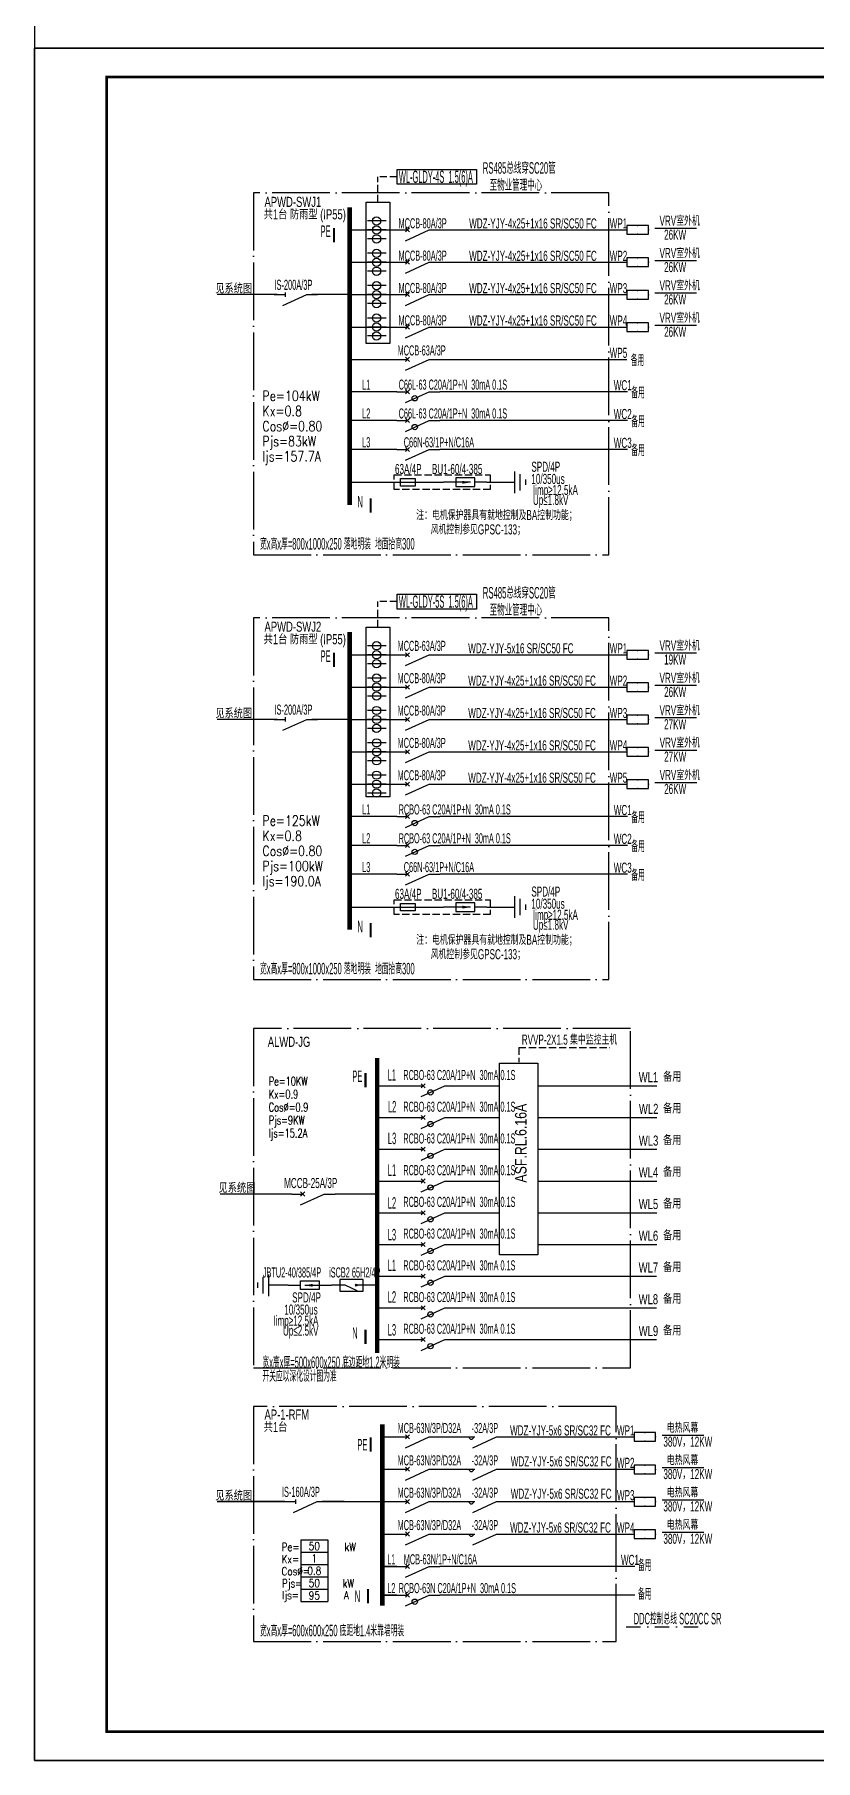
# Model space of a CAD drawing. Extents: x -292644 to 263613, y -713695 to 491457.
# Drawn here: x 101479 to 128545, y -321577 to -261702 of the extents above; entities that cross this region are included whole.
import ezdxf

# ---------------------------------------------------------------- set-up
doc = ezdxf.new("R2010")
doc.units = 0
doc.header["$LTSCALE"] = 1000
doc.header["$MEASUREMENT"] = 0
for name, pattern in [('CONTINOUS', [0]), ('DASH', [0.35, 0.25, -0.1]), ('DASHDOT', [1, 0.5, -0.25, 0, -0.25]), ('DOTE', [2.42, 2, -0.2, 0.02, -0.2])]:
    doc.linetypes.add(name, pattern=pattern)
doc.layers.get('0').update_dxf_attribs({"linetype": 'CONTINUOUS'})
for name, color, linetype in [('D-TEXT', 7, 'CONTINUOUS'), ('DIM-箱柜', 3, 'CONTINUOUS'), ('DOTLN', 2, 'DASH'), ('DQ', 7, 'CONTINOUS'), ('EL-TEXT', 3, 'CONTINUOUS'), ('ELEMENT', 3, 'CONTINUOUS'), ('EQUIP-箱柜', 3, 'CONTINUOUS'), ('SIG_TEXT', 7, 'CONTINUOUS'), ('TEL_TEXT', 3, 'CONTINUOUS'), ('TEL_TITLE', 7, 'CONTINUOUS'), ('WIRE', 4, 'CONTINUOUS'), ('WIRE-动力', 2, 'CONTINUOUS'), ('WIRE-照明', 1, 'CONTINUOUS')]:
    doc.layers.add(name, color=color, linetype=linetype)
doc.layers.add('内审要求修改2.10', color=6, linetype='CONTINUOUS', plot=False)
doc.styles.add('_COMPLEX', font='ros.shx', dxfattribs={"width": 0.6, "bigfont": 'jd.shx'})
doc.styles.add('_HZTXT', font='ROS', dxfattribs={"width": 0.8, "bigfont": 'JD'})
doc.styles.add('_TCH_LABEL', font='COMPLEX', dxfattribs={"bigfont": 'GBCBIG'})
doc.styles.add('_TEL_DIM', font='SIMPLEX', dxfattribs={"width": 0.8, "height": 3.5, "bigfont": 'HZTXT'})
doc.styles.add('B', font='ros.shx', dxfattribs={"width": 0.8, "bigfont": 'jd.shx'})
doc.styles.add('DIM_FONT', font='SIMPLEX', dxfattribs={"width": 0.7, "bigfont": 'GBCBIG'})
doc.styles.get("Standard").update_dxf_attribs({"font": 'gbenor.shx', "bigfont": 'gbcbig.shx'})

# ---------------------------------------------------------------- blocks, each defined once
blk = doc.blocks.new('M_M7')
for p, q in [((-0.25, -0.2), (0, -0.75)), ((-0.047, -0.297), (0.047, -0.203)), ((-0.047, -0.203), (0.047, -0.297))]:
    blk.add_line(p, q)
for points in [[(0, 0), (0, -0.25)], [(0, -0.75), (0, -1)]]:
    blk.add_lwpolyline(points)
at = {"width": 0.8, "flags": 9}
blk.add_attdef('S', (0.25, -0.5), '', height=0.2, dxfattribs=at)
blk = doc.blocks.new('M_M24')
for p, q in [((-0.25, -0.375), (0.25, -0.375)), ((-0.1875, -0.5), (0.1875, -0.5)), ((-0.0625, -0.625), (0.0625, -0.625))]:
    blk.add_line(p, q)
blk.add_lwpolyline([(0, 0), (0, -0.375)])
at = {"width": 0.8, "flags": 9}
blk.add_attdef('S', (0.25, -0.5), '', height=0.2, dxfattribs=at)
blk = doc.blocks.new('M_M17')
for p, q in [((-0.1, -0.717), (-0.1, -0.283)), ((-0.1, -0.283), (0.1, -0.283)), ((0, -0.383), (0, -0.717)), ((0.1, -0.283), (0.1, -0.717)), ((0.1, -0.717), (-0.1, -0.717))]:
    blk.add_line(p, q)
for points in [[(0, 0), (0, -0.283)], [(0, -0.717), (0, -1)]]:
    blk.add_lwpolyline(points)
for points in [[(-0.033, -0.567), (0.033, -0.567), (0, -0.367), (0.033, -0.567)], [(0.033, -0.567), (0, -0.367), (-0.033, -0.567), (0.033, -0.567)], [(0, -0.367), (-0.033, -0.567), (0.033, -0.567), (0, -0.367)]]:
    blk.add_solid(points)
at = {"width": 0.8, "flags": 9}
blk.add_attdef('S', (0.25, -0.5), '', height=0.2, dxfattribs=at)
blk = doc.blocks.new('SADF AGF AERG AER GER')
at = {"layer": 'DIM-箱柜'}
blk.add_lwpolyline([(-462150, -1228514), (-378050, -1228514), (-378050, -1287914), (-462150, -1287914)], close=True, dxfattribs=at)
blk = doc.blocks.new('A$C6873132B')
at = {"layer": 'DIM-箱柜'}
blk.add_blockref('SADF AGF AERG AER GER', (378050, 1287914), dxfattribs=at)
blk = doc.blocks.new('$element$00000525')
for points in [[(0, 0), (0, -0.25)], [(-0.25, -0.2), (0, -0.75), (0, -1)], [(-0.047, -0.203), (0.047, -0.297)], [(0.047, -0.203), (-0.047, -0.297)]]:
    blk.add_lwpolyline(points)
blk.add_circle((-0.151, -0.417), 0.0615)
at = {"flags": 9}
blk.add_attdef('S', (0, 0), '', height=0.00000667, dxfattribs=at)
blk = doc.blocks.new('$equip$00001413')
for p, q in [((0.75, 0.6), (-0.75, 0.6)), ((-0.75, 0.6), (-0.75, 0)), ((-0.75, 0), (0.75, 0)), ((0.75, 0), (0.75, 0.6))]:
    blk.add_line(p, q)
for p in [(-0.75, 0.3), (0, 0.6), (0, 0), (0.75, 0.3)]:
    blk.add_point(p)
at = {"style": '_TCH_LABEL', "flags": 9}
blk.add_attdef('A', (0, 0), '', height=0.00002, dxfattribs=at)
blk = doc.blocks.new('M_M8')
for p, q in [((-0.25, -0.2), (0, -0.75)), ((0.05, -0.25), (-0.05, -0.25))]:
    blk.add_line(p, q)
for points in [[(0, 0), (0, -0.25)], [(0, -0.75), (0, -1)]]:
    blk.add_lwpolyline(points)
at = {"style": 'DIM_FONT', "width": 0.8, "flags": 9}
blk.add_attdef('S', (0.25, -0.5), '', height=0.2, dxfattribs=at)
blk = doc.blocks.new('*T86')
at = {"color": 0, "linetype": 'ByBlock', "lineweight": -2, "transparency": 16777216}
for p, q in [((0, 0), (932, 0)), ((0, 0), (0, -2138)), ((932, 0), (932, -2138)), ((0, -428), (932, -428)), ((0, -855), (932, -855)), ((0, -1283), (932, -1283)), ((0, -1710), (932, -1710)), ((0, -2138), (932, -2138))]:
    blk.add_line(p, q, dxfattribs=at)
at = {"color": 0, "transparency": 16777216, "char_height": 280, "width": 932.36, "attachment_point": 5, "style": '_TEL_DIM'}
for s, insert in [('50', (466, -214)), ('1', (466, -641)), ('    0.8', (466, -1069)), ('50', (466, -1497)), ('95', (466, -1924))]:
    blk.add_mtext(s, dxfattribs=dict(at, insert=insert))

msp = doc.modelspace()

# ---------------------------------------------------------------- linework, layer by layer
at = {"linetype": 'DOTE'}
for p, q in [((121389, -267195), (109062, -267195)), ((109062, -267195), (109062, -279748)), ((121389, -279748), (121389, -267195)), ((109062, -279748), (121389, -279748)), ((121389, -281933), (109062, -281933)), ((109062, -281933), (109062, -294485)), ((121389, -294485), (121389, -281933)), ((109062, -294485), (121389, -294485)), ((122138, -296180), (109062, -296180)), ((109062, -296180), (109062, -307954)), ((122138, -307954), (122138, -296180)), ((109062, -307954), (122138, -307954)), ((121640, -309292), (109062, -309292)), ((109062, -309292), (109062, -317449)), ((121640, -317449), (121640, -309292)), ((109062, -317449), (121640, -317449))]:
    msp.add_line(p, q, dxfattribs=at)
for p, q in [((116669, -310728, 0), (117494, -310353, 0)), ((116669, -311850), (117494, -311475)), ((116669, -312972), (117494, -312597)), ((116669, -314095), (117494, -313720))]:
    msp.add_line(p, q)
at = {"color": 2, "elevation": 0}
for points in [[(114043, -266379), (116799, -266379), (116799, -266897), (114043, -266897)], [(114043, -281116), (116799, -281116), (116799, -281635), (114043, -281635)]]:
    msp.add_lwpolyline(points, close=True, dxfattribs=at)
at = {"linetype": 'Continuous', "const_width": 72.9}
for points in [[(111854, -268411), (111854, -268908)], [(113129, -277790), (113129, -278287)], [(111854, -283149), (111854, -283645)], [(113129, -292527), (113129, -293024)], [(112951, -297725), (112951, -298222)], [(112951, -306633), (112951, -307130)], [(113129, -310364), (113129, -310861)], [(113036, -315623), (113036, -316120)]]:
    msp.add_lwpolyline(points, dxfattribs=at)
at = {"elevation": 0}
for points in [[(116369, -310353), (116744, -310353)], [(117494, -310353), (117869, -310353)]]:
    msp.add_lwpolyline(points, dxfattribs=at)
for points in [[(116369, -311475), (116744, -311475)], [(117494, -311475), (117869, -311475)], [(116369, -312597), (116744, -312597)], [(117494, -312597), (117869, -312597)], [(116369, -313720), (116744, -313720)], [(117494, -313720), (117869, -313720)]]:
    msp.add_lwpolyline(points)
at = {"color": 2}
for centre in [(113332, -268168), (113332, -268480), (113332, -268791), (113332, -269291), (113332, -269603), (113332, -269913), (113332, -270413), (113332, -270725), (113332, -271036), (113332, -271536), (113332, -271848), (113332, -272158), (113332, -282906), (113332, -283218), (113332, -283528), (113332, -284028), (113332, -284340), (113332, -284651), (113332, -285151), (113332, -285463), (113332, -285773), (113332, -286273), (113332, -286585), (113332, -286896), (113332, -287396), (113332, -287708), (113332, -288018)]:
    msp.add_circle(centre, 143, dxfattribs=at)
for centre in [(116617, -310353), (116617, -311475, 0), (116617, -312597, 0), (116617, -313720, 0)]:
    msp.add_arc(centre, 79.4, 180, 0)
at = {"layer": 'DOTLN', "linetype": 'DASH'}
for points in [[(113946, -276979), (117275, -276979), (117275, -277489), (113946, -277489)], [(113946, -291717), (117275, -291717), (117275, -292226), (113946, -292226)]]:
    msp.add_lwpolyline(points, close=True, dxfattribs=at)
at = {"layer": 'DQ'}
msp.add_lwpolyline([(118922, -304033), (117594, -304033), (117594, -297389), (118922, -297389)], close=True, dxfattribs=at)
at = {"layer": 'ELEMENT'}
for points in [[(112968, -267518), (113791, -267518), (113791, -272422), (112968, -272422)], [(114158, -277364), (114158, -277104), (114668, -277104), (114668, -277364)], [(112968, -282256), (113791, -282256), (113791, -288150), (112971, -288150)], [(114158, -292102), (114158, -291842), (114668, -291842), (114668, -292102)], [(112874, -305295), (112874, -304889), (112056, -304889), (112056, -305295)]]:
    msp.add_lwpolyline(points, close=True, dxfattribs=at)
at = {"layer": 'SIG_TEXT'}
for p, q in [((122979, -268418, 0), (124425, -268418, 0)), ((122979, -269540, 0), (124425, -269540, 0)), ((122979, -270663, 0), (124425, -270663, 0)), ((122979, -271785, 0), (124425, -271785, 0)), ((122979, -283156, 0), (124425, -283156, 0)), ((122979, -284278, 0), (124425, -284278, 0)), ((122979, -285400, 0), (124425, -285400, 0)), ((122983, -286523, 0), (124429, -286523, 0)), ((122983, -287645, 0), (124429, -287645, 0)), ((123230, -310290, 0), (124676, -310290, 0)), ((123230, -311413, 0), (124676, -311413, 0)), ((123230, -312535, 0), (124676, -312535, 0)), ((123230, -313658, 0), (124676, -313658, 0))]:
    msp.add_line(p, q, dxfattribs=at)
at = {"layer": 'TEL_TITLE'}
for points in [[(101479, -262177), (206579, -262177), (206579, -202777), (101479, -202777)], [(101479, -321577), (185579, -321577), (185579, -262177), (101479, -262177)]]:
    msp.add_lwpolyline(points, close=True, dxfattribs=at)
at = {"layer": 'TEL_TITLE', "const_width": 100}
msp.add_lwpolyline([(103979, -320577), (184579, -320577), (184579, -263177), (103979, -263177)], close=True, dxfattribs=at)
at = {"layer": 'WIRE', "color": 4}
for p, q in [((113667, -268168), (113024, -268168)), ((113667, -268480), (113024, -268480)), ((113667, -268791), (113024, -268791)), ((113667, -269291), (113024, -269291)), ((113667, -269603), (113024, -269603)), ((113667, -269913), (113024, -269913)), ((113667, -270413), (113024, -270413)), ((113667, -270725), (113024, -270725)), ((113667, -271036), (113024, -271036)), ((113667, -271536), (113024, -271536)), ((113667, -271848), (113024, -271848)), ((113667, -272158), (113024, -272158)), ((113667, -282906), (113024, -282906)), ((113667, -283218), (113024, -283218)), ((113667, -283528), (113024, -283528)), ((113667, -284028), (113024, -284028)), ((113667, -284340), (113024, -284340)), ((113667, -284651), (113024, -284651)), ((113667, -285151), (113024, -285151)), ((113667, -285463), (113024, -285463)), ((113667, -285773), (113024, -285773)), ((113667, -286273), (113024, -286273)), ((113667, -286585), (113024, -286585)), ((113667, -286896), (113024, -286896)), ((113667, -287396), (113024, -287396)), ((113667, -287708), (113024, -287708)), ((113667, -288018), (113024, -288018))]:
    msp.add_line(p, q, dxfattribs=at)
at = {"layer": 'WIRE', "color": 7, "linetype": 'DASHDOT'}
msp.add_lwpolyline([(121980, -316943), (124758, -316943)], dxfattribs=at)
at = {"layer": 'WIRE-动力', "linetype": 'Continuous', "const_width": 37.5}
for points in [[(107805, -312597), (110528, -312597)], [(111278, -312597), (113531, -312597)]]:
    msp.add_lwpolyline(points, dxfattribs=at)
at = {"layer": 'WIRE-照明', "linetype": 'DASH'}
for p, q in [((113379, -267518), (113379, -266638, 0)), ((114043, -266638, 0), (113379, -266638, 0)), ((113379, -282256), (113379, -281376, 0)), ((114043, -281376, 0), (113379, -281376, 0)), ((118259, -296848, 0), (121418, -296848, 0)), ((118259, -296848, 0), (118259, -297354, 0))]:
    msp.add_line(p, q, dxfattribs=at)
at = {"layer": 'WIRE-照明'}
for p, q in [((112399, -268480), (114374, -268480)), ((115499, -268480), (122009, -268480)), ((112399, -269603), (114374, -269603)), ((115499, -269603), (122009, -269603)), ((112399, -270725), (114374, -270725)), ((115499, -270725), (122009, -270725)), ((112399, -271848), (114374, -271848)), ((115499, -271848), (122009, -271848)), ((112399, -272970), (114374, -272970)), ((115499, -272970), (122009, -272970)), ((114031, -274093, 0), (112399, -274093, 0)), ((122028, -274093), (115531, -274093)), ((114031, -275093, 0), (112399, -275093, 0)), ((122028, -275093), (115531, -275093)), ((114031, -276093, 0), (112399, -276093, 0)), ((122028, -276093), (115531, -276093)), ((112399, -277234), (115658, -277234)), ((117158, -277234), (117971, -277234)), ((112399, -283218), (114374, -283218)), ((115499, -283218), (122009, -283218)), ((112399, -284340), (114374, -284340)), ((115499, -284340), (122009, -284340)), ((112399, -285463), (114374, -285463)), ((115499, -285463), (122009, -285463)), ((112399, -286585), (114374, -286585)), ((115499, -286585), (122009, -286585)), ((112399, -287708), (114374, -287708)), ((115499, -287708), (122009, -287708)), ((114031, -288830, 0), (112399, -288830, 0)), ((122028, -288830), (115531, -288830)), ((114031, -289830, 0), (112399, -289830, 0)), ((122028, -289830), (115531, -289830)), ((114031, -290830, 0), (112399, -290830, 0)), ((122028, -290830), (115531, -290830)), ((112399, -291972), (115658, -291972)), ((117158, -291972), (117971, -291972)), ((113351, -298173), (114755, -298173)), ((115693, -298173), (117596, -298173)), ((118922, -298173), (123043, -298173)), ((113358, -299273), (114762, -299273)), ((115700, -299273), (117598, -299274)), ((118922, -299273), (123050, -299273)), ((113356, -300374), (114760, -300374)), ((115697, -300374), (117595, -300374)), ((118920, -300374), (123048, -300374)), ((113351, -301474), (114755, -301474)), ((115693, -301474), (117595, -301474)), ((118922, -301474), (123043, -301474)), ((113351, -302575), (114755, -302575)), ((115693, -302575), (117595, -302575)), ((118922, -302575), (123043, -302575)), ((113349, -303675), (114753, -303675)), ((115691, -303675), (117594, -303675)), ((118922, -303675), (123043, -303675)), ((110273, -305092), (109700, -305092)), ((112207, -305092), (111773, -305092)), ((113354, -305092), (112786, -305092)), ((113349, -304776), (114753, -304776)), ((115691, -304776), (123041, -304776)), ((113349, -305876), (114753, -305876)), ((115691, -305876), (123041, -305876)), ((113349, -306977), (114753, -306977)), ((115691, -306977), (123041, -306977)), ((113531, -310353), (114374, -310353)), ((115499, -310353), (116744, -310353)), ((117494, -310353), (122260, -310353)), ((113531, -311475), (114374, -311475)), ((115499, -311475), (116696, -311475)), ((117494, -311475), (122260, -311475)), ((113531, -312597), (114374, -312597)), ((115499, -312597), (116696, -312597)), ((117494, -312597), (122260, -312597)), ((113531, -313720), (114374, -313720)), ((115499, -313720), (116696, -313720)), ((117494, -313720), (122260, -313720)), ((114031, -314842, 0), (113531, -314842)), ((113531, -314842), (114374, -314842)), ((122279, -314842), (115531, -314842)), ((114031, -315842, 0), (113531, -315842)), ((113531, -315842), (114374, -315842)), ((122279, -315842), (115531, -315842))]:
    msp.add_line(p, q, dxfattribs=at)
at = {"layer": 'WIRE-照明', "linetype": 'Continuous'}
for p, q in [((109892, -270725), (107805, -270725)), ((112399, -270725), (111087, -270725)), ((109892, -285463), (107805, -285463)), ((112399, -285463), (111087, -285463)), ((110397, -301925), (107917, -301925)), ((113354, -301925), (111897, -301925)), ((110150, -312597), (107805, -312597)), ((112209, -312597), (111451, -312597))]:
    msp.add_line(p, q, dxfattribs=at)
at = {"layer": 'WIRE-照明', "const_width": 160}
for points in [[(112399, -267696), (112399, -278022)], [(112399, -282434), (112399, -292759)], [(113354, -297205), (113354, -307446)], [(113531, -309920), (113531, -316207)]]:
    msp.add_lwpolyline(points, dxfattribs=at)

# ---------------------------------------------------------------- block references
msp.add_blockref('*T86', (110709, -313925, 116))
at = {"layer": 'DIM-箱柜'}
msp.add_blockref('SADF AGF AERG AER GER', (563629, 966338), dxfattribs=at)
at = {"layer": 'DQ', "xscale": 1500, "yscale": 1500, "zscale": 1500, "rotation": 90}
for name, p in [('M_M8', (109789, -270725)), ('M_M8', (109789, -285463)), ('M_M7', (110397, -301925)), ('M_M8', (110153, -312597))]:
    msp.add_blockref(name, p, dxfattribs=at)
at = {"layer": 'ELEMENT'}
for name, p, xscale, yscale, zscale, rotation in [('M_M7', (114031, -268480, 0), 1500, 1500, 1500, 90), ('M_M7', (114031, -269603, 0), 1500, 1500, 1500, 90), ('M_M7', (114031, -270725, 0), 1500, 1500, 1500, 90), ('M_M7', (114031, -271848, 0), 1500, 1500, 1500, 90), ('M_M7', (114031, -272970, 0), 1500, 1500, 1500, 90), ('M_M7', (114031, -276093, 0), 1500, 1500, 1500, 90), ('M_M17', (117158, -277234), -1500, 1500, 1500, 270), ('M_M24', (117565, -277234), 1500, 1500, 1500, 90), ('M_M7', (114031, -283218, 0), 1500, 1500, 1500, 90), ('M_M7', (114031, -284340, 0), 1500, 1500, 1500, 90), ('M_M7', (114031, -285463, 0), 1500, 1500, 1500, 90), ('M_M7', (114031, -286585, 0), 1500, 1500, 1500, 90), ('M_M7', (114031, -287708, 0), 1500, 1500, 1500, 90), ('M_M7', (114031, -290830, 0), 1500, 1500, 1500, 90), ('M_M17', (117158, -291972), -1500, 1500, 1500, 270), ('M_M24', (117565, -291972), 1500, 1500, 1500, 90), ('M_M24', (110158, -305092), -1500, 1500, 1500, 270), ('M_M17', (110273, -305092), 1500, 1500, 1500, 90.00000000000001), ('M_M7', (112816, -305092), -760.5, 760.5, 760.5, 270), ('M_M7', (114031, -310353, 0), 1500, 1500, 1500, 90), ('M_M7', (114031, -311475, 0), 1500, 1500, 1500, 90), ('M_M7', (114031, -312597, 0), 1500, 1500, 1500, 90), ('M_M7', (114031, -313720, 0), 1500, 1500, 1500, 90), ('M_M7', (114031, -314842, 0), 1500, 1500, 1500, 90)]:
    msp.add_blockref(name, p, dxfattribs=dict(at, xscale=xscale, yscale=yscale, zscale=zscale, rotation=rotation))
at = {"layer": 'EQUIP-箱柜', "xscale": 500, "yscale": 500, "zscale": 500}
for p in [(122381, -268632), (122381, -269754), (122381, -270877), (122381, -271999), (122381, -283369), (122381, -284492), (122381, -285614), (122384, -286737), (122384, -287859), (122631, -310504), (122631, -311627), (122631, -312749), (122631, -313871)]:
    msp.add_blockref('$equip$00001413', p, dxfattribs=at)
at = {"layer": 'TEL_TEXT', "ltscale": 2, "xscale": 1500, "yscale": 1500, "zscale": 1500, "rotation": 90}
for p in [(114031, -274093, 0), (114031, -275093, 0), (114031, -288830, 0), (114031, -289830, 0), (114577, -298173, 0), (114577, -299273, 0), (114577, -300374, 0), (114577, -301474, 0), (114577, -302575, 0), (114577, -303675, 0), (114577, -304776, 0), (114577, -305876, 0), (114577, -306977, 0), (114031, -315842, 0)]:
    msp.add_blockref('$element$00000525', p, dxfattribs=at)
at = {"layer": '内审要求修改2.10'}
msp.add_blockref('A$C6873132B', (185579, -321577), dxfattribs=at)

# ---------------------------------------------------------------- texts
at = {"layer": 'D-TEXT', "color": 0, "style": '_HZTXT', "width": 0.45}
for s, p in [('WL-GLDY-4S  1.5(6)A', (114106, -266851)), ('WL-GLDY-5S  1.5(6)A', (114106, -281589))]:
    msp.add_text(s, height=428.57, dxfattribs=at).set_placement(p)
at = {"layer": 'D-TEXT', "style": '_HZTXT', "width": 0.45}
for s, p in [('PE', (111392, -268726)), ('备用', (122143, -273201)), ('备用', (122162, -274324)), ('备用', (122162, -275324)), ('备用', (122162, -276324)), ('N', (112667, -278105)), ('宽x高x厚=800x1000x250 落地明装  地面抬高300 ', (109293, -279569)), ('PE', (111392, -283464)), ('备用', (122162, -289061)), ('备用', (122162, -290061)), ('备用', (122162, -291061)), ('N', (112667, -292843)), ('宽x高x厚=800x1000x250 落地明装  地面抬高300 ', (109293, -294306)), ('PE', (112489, -298041)), ('L1', (113719, -297995)), ('L2', (113726, -299096)), ('L3', (113724, -300196)), ('L1', (113721, -301297)), ('L2', (113721, -302436)), ('L3', (113719, -303536)), ('L1', (113719, -304598)), ('L2', (113719, -305698)), ('N', (112489, -306948)), ('L3', (113719, -306838)), ('宽x高x厚=500x600x250 底边距地1.2米明装 ', (109378, -307963)), ('开关应以深化设计图为准', (109378, -308440)), ('PE', (112667, -310823)), ('备用', (122394, -315002)), ('N', (112574, -316077)), ('备用', (122394, -316002)), ('DDC控制总线 SC20CC SR', (122244, -316855)), ('宽x高x厚=600x600x250 底距地1.4米靠墙明装 ', (109293, -317270))]:
    msp.add_text(s, height=400, dxfattribs=at).set_placement(p)
at = {"layer": 'D-TEXT', "style": '_HZTXT', "width": 0.8}
msp.add_text('ASF.RL.6.16A', height=400, rotation=90, dxfattribs=at).set_placement((118530, -301529))
at = {"layer": 'EL-TEXT', "color": 255, "style": '_HZTXT', "width": 0.5}
for s, p in [('RS485总线穿SC20管', (117015, -266530, 0)), ('至物业管理中心', (117252, -267126, 0)), ('RS485总线穿SC20管', (117015, -281267, 0)), ('至物业管理中心', (117252, -281864, 0))]:
    msp.add_text(s, height=400, dxfattribs=at).set_placement(p)
at = {"layer": 'SIG_TEXT', "style": '_TEL_DIM'}
for s, height, width, p in [('Pe=104kW', 350, 0.8, (109377, -274411)), ('Kx=0.8', 350, 0.8, (109377, -274936)), ('Cos%%C=0.80', 350, 0.8, (109377, -275461)), ('Pjs=83kW', 350, 0.8, (109377, -275986)), ('Ijs=157.7A', 350, 0.8, (109377, -276511)), ('Pe=125kW', 350, 0.8, (109377, -289148)), ('Kx=0.8', 350, 0.8, (109377, -289673)), ('Cos%%C=0.80', 350, 0.8, (109377, -290198)), ('Pjs=100kW', 350, 0.8, (109377, -290723)), ('Ijs=190.0A', 350, 0.8, (109377, -291248)), ('Pe=10KW', 300, 0.7, (109593, -298164)), ('Cos%%C=0.9', 300, 0.7, (109593, -299064)), ('Kx=0.9', 300, 0.7, (109593, -298614)), ('Pjs=9KW', 300, 0.7, (109593, -299514)), ('Ijs=15.2A', 300, 0.7, (109593, -299964)), ('Pe=         kW', 280, 0.8, (110042, -314311)), ('Cos%%C=', 280, 0.8, (110040, -315151)), ('Kx=', 280, 0.8, (110042, -314731)), ('Pjs=        kW', 280, 0.8, (110052, -315571)), ('Ijs=         A', 280, 0.8, (110061, -315984))]:
    msp.add_text(s, height=height, dxfattribs=dict(at, width=width)).set_placement(p)
at = {"layer": 'TEL_TEXT', "ltscale": 2, "style": '_COMPLEX'}
for s, width, p in [('APWD-SWJ1', 0.7, (109449, -267682)), ('MCCB-80A/3P', 0.5, (114095, -268425, 0)), ('WDZ-YJY-4x25+1x16 SR/SC50 FC', 0.6, (116541, -268430, 0)), ('WP1', 0.6, (121413, -268430)), ('VRV室外机', 0.6, (123141, -268335, -124)), ('26KW', 0.6, (123299, -268820, -124)), ('MCCB-80A/3P', 0.5, (114095, -269547, 0)), ('WDZ-YJY-4x25+1x16 SR/SC50 FC', 0.6, (116541, -269553, 0)), ('VRV室外机', 0.6, (123141, -269458, -124)), ('26KW', 0.6, (123299, -269943, -124)), ('MCCB-80A/3P', 0.5, (114095, -270670, 0)), ('WDZ-YJY-4x25+1x16 SR/SC50 FC', 0.6, (116541, -270675, 0)), ('VRV室外机', 0.6, (123141, -270580, -124)), ('26KW', 0.6, (123299, -271065, -124)), ('MCCB-80A/3P', 0.5, (114095, -271792, 0)), ('WDZ-YJY-4x25+1x16 SR/SC50 FC', 0.6, (116541, -271798, 0)), ('VRV室外机', 0.6, (123141, -271703, -124)), ('26KW', 0.6, (123299, -272188, -124)), ('MCCB-63A/3P', 0.5, (114062, -272836, 0)), ('L1', 0.5, (112833, -274021, 0)), ('C66L-63 C20A/1P+N  30mA 0.1S', 0.45, (114100, -274021, 0)), ('WC1', 0.6, (121553, -274042)), ('L2', 0.5, (112833, -275021, 0)), ('C66L-63 C20A/1P+N  30mA 0.1S', 0.45, (114100, -275021, 0)), ('L3', 0.5, (112833, -276021, 0)), ('C66N-63/1P+N/C16A', 0.5, (114275, -276021, 0)), ('63A/4P', 0.6, (113972, -276949)), ('BU1-60/4-385', 0.6, (115252, -276949)), ('SPD/4P', 0.6, (118699, -276871)), ('10/350us', 0.6, (118699, -277292)), ('Up≤1.8kV', 0.6, (118752, -278022)), ('Iimp≥12.5kA', 0.6, (118752, -277676)), ('注：电机保护器具有就地控制及BA控制功能；', 0.6, (114707, -278544, 0)), ('风机控制参见GPSC-133；', 0.6, (115207, -279044, 0)), ('APWD-SWJ2', 0.7, (109449, -282419)), ('MCCB-63A/3P', 0.5, (114062, -283084, 0)), ('WDZ-YJY-5x16 SR/SC50 FC', 0.6, (116509, -283168)), ('WP1', 0.6, (121413, -283168)), ('VRV室外机', 0.6, (123141, -283073, -124)), ('19KW', 0.6, (123299, -283558, -124)), ('VRV室外机', 0.6, (123141, -284195, -124)), ('MCCB-80A/3P', 0.5, (114062, -284206, 0)), ('WDZ-YJY-4x25+1x16 SR/SC50 FC', 0.6, (116509, -284290)), ('26KW', 0.6, (123299, -284680, -124)), ('MCCB-80A/3P', 0.5, (114062, -285329, 0)), ('VRV室外机', 0.6, (123141, -285318, -124)), ('WDZ-YJY-4x25+1x16 SR/SC50 FC', 0.6, (116509, -285413)), ('27KW', 0.6, (123299, -285803, -124)), ('MCCB-80A/3P', 0.5, (114062, -286451, 0)), ('WDZ-YJY-4x25+1x16 SR/SC50 FC', 0.6, (116509, -286535)), ('VRV室外机', 0.6, (123145, -286440, -124)), ('27KW', 0.6, (123302, -286925, -124)), ('MCCB-80A/3P', 0.5, (114062, -287573, 0)), ('WDZ-YJY-4x25+1x16 SR/SC50 FC', 0.6, (116509, -287658)), ('VRV室外机', 0.6, (123145, -287563, -124)), ('26KW', 0.6, (123302, -288048, -124)), ('L1', 0.5, (112833, -288759, 0)), ('RCBO-63 C20A/1P+N  30mA 0.1S', 0.45, (114100, -288759, 0)), ('WC1', 0.6, (121553, -288780)), ('L2', 0.5, (112833, -289759, 0)), ('RCBO-63 C20A/1P+N  30mA 0.1S', 0.45, (114100, -289759, 0)), ('C66N-63/1P+N/C16A', 0.5, (114275, -290759, 0)), ('L3', 0.5, (112833, -290759, 0)), ('63A/4P', 0.6, (113972, -291686)), ('BU1-60/4-385', 0.6, (115252, -291686)), ('SPD/4P', 0.6, (118699, -291608)), ('10/350us', 0.6, (118699, -292029)), ('Iimp≥12.5kA', 0.6, (118752, -292414)), ('Up≤1.8kV', 0.6, (118752, -292759)), ('注：电机保护器具有就地控制及BA控制功能；', 0.6, (114707, -293281, 0)), ('风机控制参见GPSC-133；', 0.6, (115207, -293781, 0)), ('RVVP-2X1.5 集中监控主机', 0.6, (118367, -296743, 0)), ('ALWD-JG', 0.7, (109563, -296820)), ('RCBO-63 C20A/1P+N  30mA 0.1S', 0.45, (114262, -297971, 0)), ('WL1', 0.7, (122420, -298046)), ('备用', 0.7, (123262, -298029)), ('RCBO-63 C20A/1P+N  30mA 0.1S', 0.45, (114261, -299072, 0)), ('备用', 0.7, (123262, -299129)), ('WL2', 0.7, (122427, -299147)), ('RCBO-63 C20A/1P+N  30mA 0.1S', 0.45, (114261, -300172, 0)), ('WL3', 0.7, (122424, -300247)), ('备用', 0.7, (123262, -300230)), ('RCBO-63 C20A/1P+N  30mA 0.1S', 0.45, (114262, -301272, 0)), ('WL4', 0.7, (122420, -301348)), ('备用', 0.7, (123262, -301330)), ('MCCB-25A/3P', 0.6, (110130, -301719)), ('RCBO-63 C20A/1P+N  30mA 0.1S', 0.45, (114262, -302373, 0)), ('WL5', 0.7, (122420, -302448)), ('备用', 0.7, (123262, -302431)), ('RCBO-63 C20A/1P+N  30mA 0.1S', 0.45, (114262, -303473, 0)), ('WL6', 0.7, (122420, -303549)), ('备用', 0.7, (123262, -303531)), ('JBTU2-40/385/4P', 0.5, (109390, -304821)), ('iSCB2 65H2/4P ', 0.5, (111686, -304821)), ('RCBO-63 C20A/1P+N  30mA 0.1S', 0.45, (114262, -304574, 0)), ('WL7', 0.7, (122417, -304649)), ('备用', 0.7, (123262, -304632)), ('SPD/4P', 0.6, (110406, -305688)), ('RCBO-63 C20A/1P+N  30mA 0.1S', 0.45, (114262, -305674, 0)), ('备用', 0.7, (123262, -305732)), ('10/350us', 0.6, (110136, -306109)), ('WL8', 0.7, (122417, -305750)), ('Iimp≥12.5kA', 0.6, (109759, -306493)), ('Up≤2.5kV', 0.6, (110089, -306839)), ('RCBO-63 C20A/1P+N  30mA 0.1S', 0.45, (114262, -306775, 0)), ('WL9', 0.7, (122420, -306850)), ('备用', 0.7, (123262, -306833)), ('AP-1-RFM', 0.7, (109449, -309750)), ('MCB-63N/3P/D32A', 0.5, (114062, -310218, 0)), ('-32A/3P', 0.5, (116628, -310218, 0)), ('WDZ-YJY-5x6 SR/SC32 FC', 0.6, (117960, -310302)), ('WP1', 0.6, (121664, -310302)), ('电热风幕', 0.6, (123392, -310208, -124)), ('380V，12KW', 0.6, (123275, -310692, -124)), ('MCB-63N/3P/D32A', 0.5, (114062, -311341)), ('-32A/3P', 0.5, (116628, -311341, 0)), ('WDZ-YJY-5x6 SR/SC32 FC', 0.6, (117984, -311375)), ('电热风幕', 0.6, (123392, -311330, -124)), ('380V，12KW', 0.6, (123275, -311815, -124)), ('MCB-63N/3P/D32A', 0.5, (114062, -312463, 0)), ('-32A/3P', 0.5, (116628, -312463, 0)), ('WDZ-YJY-5x6 SR/SC32 FC', 0.6, (117984, -312497)), ('电热风幕', 0.6, (123392, -312452, -124)), ('380V，12KW', 0.6, (123275, -312937, -124)), ('MCB-63N/3P/D32A', 0.5, (114062, -313586)), ('-32A/3P', 0.5, (116628, -313586, 0)), ('WDZ-YJY-5x6 SR/SC32 FC', 0.6, (117960, -313670)), ('380V，12KW', 0.6, (123275, -314060, -124)), ('电热风幕', 0.6, (123392, -313575, -124)), ('L1', 0.5, (113703, -314771, 0)), ('MCB-63N/1P+N/C16A', 0.5, (114275, -314771, 0)), ('L2', 0.5, (113703, -315771, 0)), ('RCBO-63N C20A/1P+N  30mA 0.1S', 0.45, (114100, -315771, 0))]:
    msp.add_text(s, height=350, dxfattribs=dict(at, width=width)).set_placement(p)
at = {"layer": 'TEL_TEXT', "linetype": 'Continuous', "style": 'B', "oblique": 0.7, "width": 0.7}
for s, p in [('共1台 防雨型 (IP55)', (109419, -268115)), ('见系统图', (107743, -270686)), ('共1台 防雨型 (IP55)', (109419, -282853)), ('见系统图', (107743, -285424)), ('见系统图', (107855, -301886)), ('共1台 ', (109419, -310183)), ('见系统图', (107743, -312559))]:
    msp.add_text(s, height=350, dxfattribs=at).set_placement(p)
at = {"layer": 'TEL_TEXT', "style": '_COMPLEX', "width": 0.6}
for s, p in [('WP2', (121413, -269553)), ('WP3', (121413, -270675)), ('WP4', (121413, -271798)), ('WP5', (121413, -272920)), ('WC2', (121553, -275042)), ('WC3', (121553, -276042)), ('WP2', (121413, -284290)), ('WP3', (121413, -285413)), ('WP4', (121413, -286535)), ('WP5', (121413, -287658)), ('WC2', (121553, -289780)), ('WC3', (121553, -290780)), ('WP2', (121664, -311425)), ('WP3', (121664, -312547)), ('WP4', (121664, -313670)), ('WC1', (121803, -314792))]:
    msp.add_text(s, height=350, dxfattribs=at).set_placement(p)
at = {"layer": 'TEL_TEXT', "linetype": 'Continuous', "style": 'B', "width": 0.55}
for s, p in [('IS-200A/3P', (109793, -270559)), ('IS-200A/3P', (109793, -285297)), ('IS-160A/3P', (110051, -312432))]:
    msp.add_text(s, height=350, dxfattribs=at).set_placement(p)

doc.saveas('drawing.dxf')
